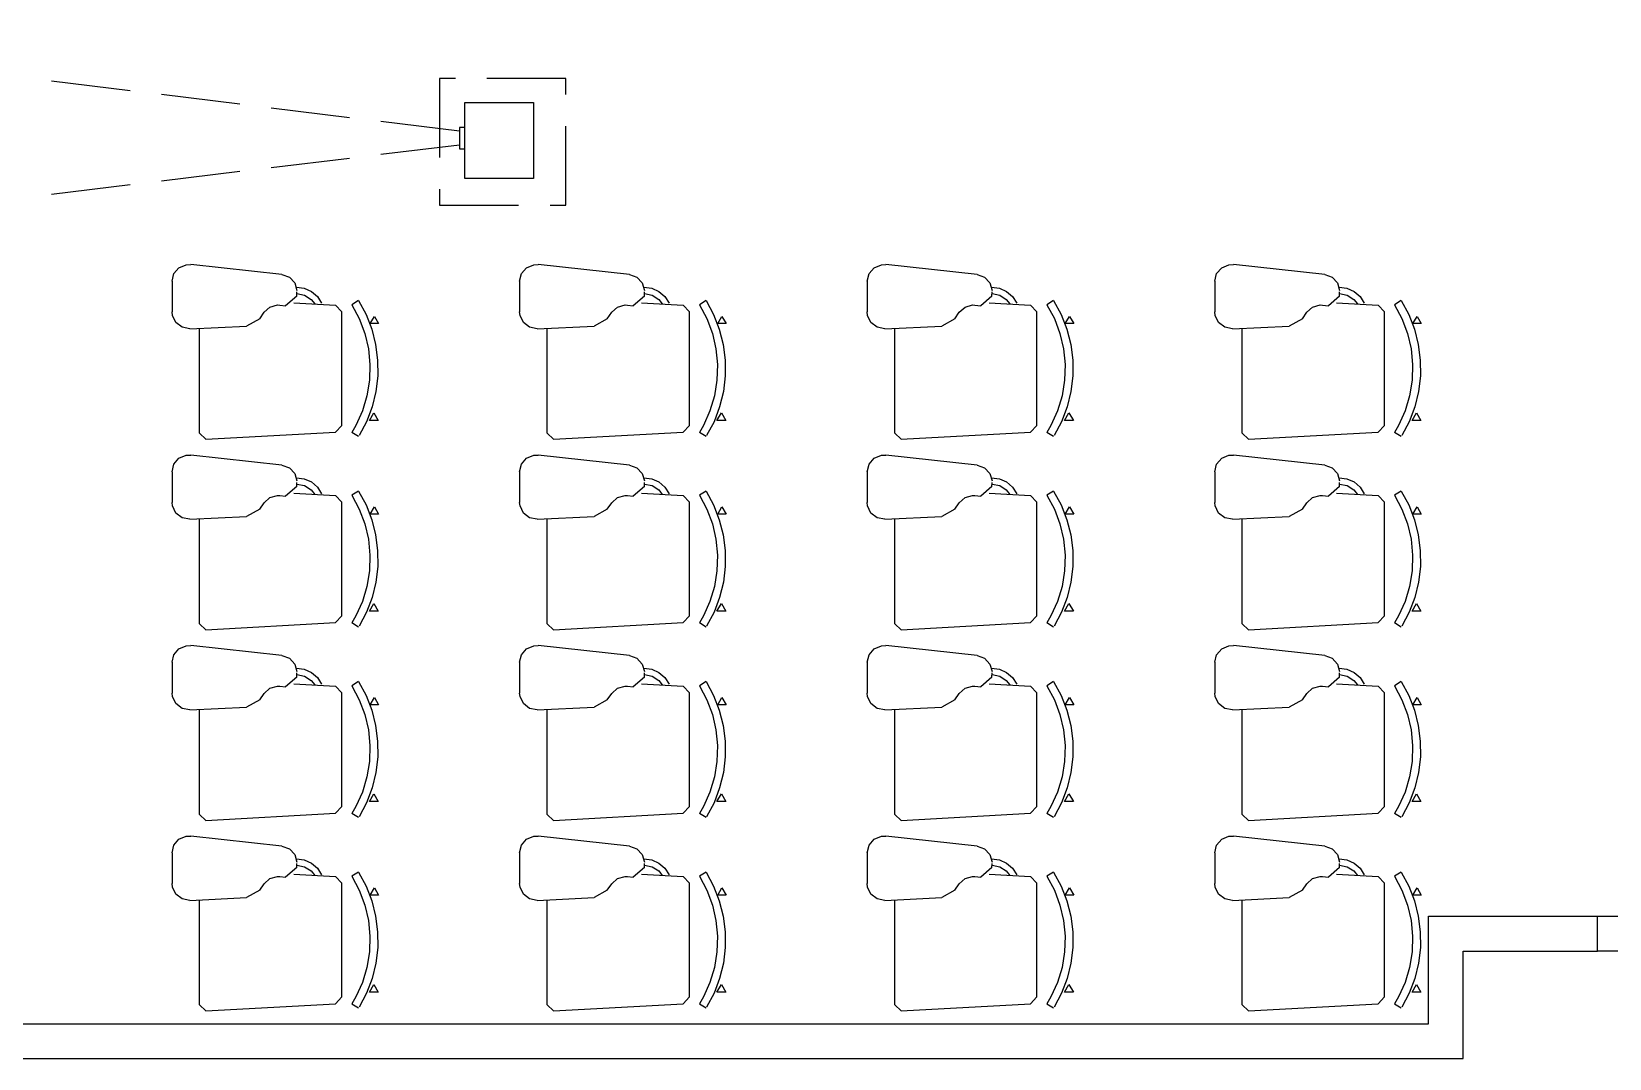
# Model space of a CAD drawing. Extents: x 7 to 80.8, y 22 to 73.9.
# Drawn here: x 58.798 to 63.792, y 46.232 to 49.482 of the extents above; entities that cross this region are included whole.
import ezdxf

# ---------------------------------------------------------------- set-up
doc = ezdxf.new("R2010")
doc.units = 0
doc.header["$MEASUREMENT"] = 0
doc.linetypes.add('DOT', pattern=[0.25, 0.25, 0])
for name, color, linetype in [('Doors', 7, 'CONTINUOUS'), ('Furniture', 7, 'CONTINUOUS'), ('Walls', 7, 'CONTINUOUS')]:
    doc.layers.add(name, color=color, linetype=linetype)

msp = doc.modelspace()

# ---------------------------------------------------------------- linework, layer by layer
at = {"layer": 'Doors', "color": 2}
for p, q in [((63.7544, 46.5719), (63.7544, 46.6819)), ((63.3294, 46.2319), (63.3294, 46.5719))]:
    msp.add_line(p, q, dxfattribs=at)
at = {"layer": 'Doors', "color": 1}
msp.add_lwpolyline([(63.7544, 46.6819), (63.8294, 46.6819), (63.8294, 46.5719), (63.7544, 46.5719)], dxfattribs=at)
at = {"layer": 'Furniture', "color": 4, "linetype": 'DOT'}
for p, q in [((60.152, 49.1668), (47.7391, 50.6882)), ((60.1521, 49.1226), (47.7626, 47.6263))]:
    msp.add_line(p, q, dxfattribs=at)
at = {"layer": 'Furniture', "color": 4}
for p, q in [((59.5907, 48.7127), (59.3019, 48.7445)), ((60.6907, 48.7127), (60.4019, 48.7445)), ((61.7907, 48.7127), (61.5019, 48.7445)), ((62.8907, 48.7127), (62.6019, 48.7445)), ((59.2429, 48.6916), (59.2429, 48.5945)), ((60.3429, 48.6916), (60.3429, 48.5945)), ((61.4429, 48.6916), (61.4429, 48.5945)), ((62.5429, 48.6916), (62.5429, 48.5945)), ((59.6376, 48.6449), (59.6023, 48.6143)), ((59.6376, 48.6449), (59.638, 48.6581)), ((60.7376, 48.6449), (60.7023, 48.6143)), ((60.7376, 48.6449), (60.738, 48.6581)), ((61.8376, 48.6449), (61.8023, 48.6143)), ((61.8376, 48.6449), (61.838, 48.6581)), ((62.9376, 48.6449), (62.9023, 48.6143)), ((62.9376, 48.6449), (62.938, 48.6581)), ((59.5202, 48.5731), (59.5341, 48.5935)), ((59.5839, 48.6163), (59.6023, 48.6143)), ((59.6286, 48.6238), (59.7599, 48.6165)), ((59.7599, 48.6165), (59.7799, 48.5954)), ((59.7799, 48.2354), (59.7799, 48.5954)), ((59.8329, 48.6306), (59.8117, 48.6174)), ((60.6202, 48.5731), (60.6341, 48.5935)), ((60.6839, 48.6163), (60.7023, 48.6143)), ((60.7286, 48.6238), (60.8599, 48.6165)), ((60.8599, 48.6165), (60.8799, 48.5954)), ((60.8799, 48.2354), (60.8799, 48.5954)), ((60.9329, 48.6306), (60.9117, 48.6174)), ((61.7202, 48.5731), (61.7341, 48.5935)), ((61.7839, 48.6163), (61.8023, 48.6143)), ((61.8286, 48.6238), (61.9599, 48.6165)), ((61.9599, 48.6165), (61.9799, 48.5954)), ((61.9799, 48.2354), (61.9799, 48.5954)), ((62.0329, 48.6306), (62.0117, 48.6174)), ((62.8202, 48.5731), (62.8341, 48.5935)), ((62.8839, 48.6163), (62.9023, 48.6143)), ((62.9286, 48.6238), (63.0599, 48.6165)), ((63.0599, 48.6165), (63.0799, 48.5954)), ((63.0799, 48.2354), (63.0799, 48.5954)), ((63.1329, 48.6306), (63.1117, 48.6174)), ((59.2986, 48.5414), (59.4788, 48.5499)), ((59.3299, 48.2104), (59.3299, 48.5428)), ((59.5202, 48.5731), (59.4788, 48.5499)), ((60.3986, 48.5414), (60.5788, 48.5499)), ((60.4299, 48.2104), (60.4299, 48.5428)), ((60.6202, 48.5731), (60.5788, 48.5499)), ((61.4986, 48.5414), (61.6788, 48.5499)), ((61.5299, 48.2104), (61.5299, 48.5428)), ((61.7202, 48.5731), (61.6788, 48.5499)), ((62.5986, 48.5414), (62.7788, 48.5499)), ((62.6299, 48.2104), (62.6299, 48.5428)), ((62.8202, 48.5731), (62.7788, 48.5499)), ((59.3499, 48.1915), (59.3299, 48.2104)), ((59.3499, 48.1915), (59.7599, 48.2143)), ((59.7799, 48.2354), (59.7599, 48.2143)), ((59.8329, 48.2001), (59.8117, 48.2133)), ((60.4499, 48.1915), (60.4299, 48.2104)), ((60.4499, 48.1915), (60.8599, 48.2143)), ((60.8799, 48.2354), (60.8599, 48.2143)), ((60.9329, 48.2001), (60.9117, 48.2133)), ((61.5499, 48.1915), (61.5299, 48.2104)), ((61.5499, 48.1915), (61.9599, 48.2143)), ((61.9799, 48.2354), (61.9599, 48.2143)), ((62.0329, 48.2001), (62.0117, 48.2133)), ((62.6499, 48.1915), (62.6299, 48.2104)), ((62.6499, 48.1915), (63.0599, 48.2143)), ((63.0799, 48.2354), (63.0599, 48.2143)), ((63.1329, 48.2001), (63.1117, 48.2133)), ((59.5907, 48.1097), (59.3019, 48.1415)), ((60.6907, 48.1097), (60.4019, 48.1415)), ((61.7907, 48.1097), (61.5019, 48.1415)), ((62.8907, 48.1097), (62.6019, 48.1415)), ((59.2429, 48.0886), (59.2429, 47.9915)), ((59.6376, 48.0419), (59.6023, 48.0113)), ((59.6376, 48.0419), (59.638, 48.0551)), ((60.3429, 48.0886), (60.3429, 47.9915)), ((60.7376, 48.0419), (60.7023, 48.0113)), ((60.7376, 48.0419), (60.738, 48.0551)), ((61.4429, 48.0886), (61.4429, 47.9915)), ((61.8376, 48.0419), (61.8023, 48.0113)), ((61.8376, 48.0419), (61.838, 48.0551)), ((62.5429, 48.0886), (62.5429, 47.9915)), ((62.9376, 48.0419), (62.9023, 48.0113)), ((62.9376, 48.0419), (62.938, 48.0551)), ((59.5839, 48.0133), (59.6023, 48.0113)), ((59.6286, 48.0208), (59.7599, 48.0135)), ((59.7599, 48.0135), (59.7799, 47.9924)), ((59.7799, 47.6324), (59.7799, 47.9924)), ((59.8329, 48.0276), (59.8117, 48.0144)), ((60.6839, 48.0133), (60.7023, 48.0113)), ((60.7286, 48.0208), (60.8599, 48.0135)), ((60.8599, 48.0135), (60.8799, 47.9924)), ((60.8799, 47.6324), (60.8799, 47.9924)), ((60.9329, 48.0276), (60.9117, 48.0144)), ((61.7839, 48.0133), (61.8023, 48.0113)), ((61.8286, 48.0208), (61.9599, 48.0135)), ((61.9599, 48.0135), (61.9799, 47.9924)), ((61.9799, 47.6324), (61.9799, 47.9924)), ((62.0329, 48.0276), (62.0117, 48.0144)), ((62.8839, 48.0133), (62.9023, 48.0113)), ((62.9286, 48.0208), (63.0599, 48.0135)), ((63.0599, 48.0135), (63.0799, 47.9924)), ((63.0799, 47.6324), (63.0799, 47.9924)), ((63.1329, 48.0276), (63.1117, 48.0144)), ((59.2986, 47.9383), (59.4788, 47.9469)), ((59.5202, 47.9701), (59.4788, 47.9469)), ((59.5202, 47.9701), (59.5341, 47.9904)), ((60.3986, 47.9383), (60.5788, 47.9469)), ((60.6202, 47.9701), (60.5788, 47.9469)), ((60.6202, 47.9701), (60.6341, 47.9904)), ((61.4986, 47.9383), (61.6788, 47.9469)), ((61.7202, 47.9701), (61.6788, 47.9469)), ((61.7202, 47.9701), (61.7341, 47.9904)), ((62.5986, 47.9383), (62.7788, 47.9469)), ((62.8202, 47.9701), (62.7788, 47.9469)), ((62.8202, 47.9701), (62.8341, 47.9904)), ((59.3299, 47.6074), (59.3299, 47.9398)), ((60.4299, 47.6074), (60.4299, 47.9398)), ((61.5299, 47.6074), (61.5299, 47.9398)), ((62.6299, 47.6074), (62.6299, 47.9398)), ((59.3499, 47.5885), (59.3299, 47.6074)), ((59.3499, 47.5885), (59.7599, 47.6113)), ((59.7799, 47.6324), (59.7599, 47.6113)), ((59.8329, 47.5971), (59.8117, 47.6103)), ((60.4499, 47.5885), (60.4299, 47.6074)), ((60.4499, 47.5885), (60.8599, 47.6113)), ((60.8799, 47.6324), (60.8599, 47.6113)), ((60.9329, 47.5971), (60.9117, 47.6103)), ((61.5499, 47.5885), (61.5299, 47.6074)), ((61.5499, 47.5885), (61.9599, 47.6113)), ((61.9799, 47.6324), (61.9599, 47.6113)), ((62.0329, 47.5971), (62.0117, 47.6103)), ((62.6499, 47.5885), (62.6299, 47.6074)), ((62.6499, 47.5885), (63.0599, 47.6113)), ((63.0799, 47.6324), (63.0599, 47.6113)), ((63.1329, 47.5971), (63.1117, 47.6103)), ((59.5907, 47.5067), (59.3019, 47.5385)), ((60.6907, 47.5067), (60.4019, 47.5385)), ((61.7907, 47.5067), (61.5019, 47.5385)), ((62.8907, 47.5067), (62.6019, 47.5385)), ((59.2429, 47.4856), (59.2429, 47.3885)), ((59.6376, 47.4389), (59.638, 47.4521)), ((60.3429, 47.4856), (60.3429, 47.3885)), ((60.7376, 47.4389), (60.738, 47.4521)), ((61.4429, 47.4856), (61.4429, 47.3885)), ((61.8376, 47.4389), (61.838, 47.4521)), ((62.5429, 47.4856), (62.5429, 47.3885)), ((62.9376, 47.4389), (62.938, 47.4521)), ((59.5839, 47.4103), (59.6023, 47.4083)), ((59.6376, 47.4389), (59.6023, 47.4083)), ((59.6286, 47.4178), (59.7599, 47.4105)), ((59.7599, 47.4105), (59.7799, 47.3894)), ((59.8329, 47.4245), (59.8117, 47.4114)), ((60.6839, 47.4103), (60.7023, 47.4083)), ((60.7376, 47.4389), (60.7023, 47.4083)), ((60.7286, 47.4178), (60.8599, 47.4105)), ((60.8599, 47.4105), (60.8799, 47.3894)), ((60.9329, 47.4245), (60.9117, 47.4114)), ((61.7839, 47.4103), (61.8023, 47.4083)), ((61.8376, 47.4389), (61.8023, 47.4083)), ((61.8286, 47.4178), (61.9599, 47.4105)), ((61.9599, 47.4105), (61.9799, 47.3894)), ((62.0329, 47.4245), (62.0117, 47.4114)), ((62.8839, 47.4103), (62.9023, 47.4083)), ((62.9376, 47.4389), (62.9023, 47.4083)), ((62.9286, 47.4178), (63.0599, 47.4105)), ((63.0599, 47.4105), (63.0799, 47.3894)), ((63.1329, 47.4245), (63.1117, 47.4114)), ((59.2986, 47.3353), (59.4788, 47.3439)), ((59.5202, 47.3671), (59.4788, 47.3439)), ((59.5202, 47.3671), (59.5341, 47.3874)), ((59.7799, 47.0294), (59.7799, 47.3894)), ((60.3986, 47.3353), (60.5788, 47.3439)), ((60.6202, 47.3671), (60.5788, 47.3439)), ((60.6202, 47.3671), (60.6341, 47.3874)), ((60.8799, 47.0294), (60.8799, 47.3894)), ((61.4986, 47.3353), (61.6788, 47.3439)), ((61.7202, 47.3671), (61.6788, 47.3439)), ((61.7202, 47.3671), (61.7341, 47.3874)), ((61.9799, 47.0294), (61.9799, 47.3894)), ((62.5986, 47.3353), (62.7788, 47.3439)), ((62.8202, 47.3671), (62.7788, 47.3439)), ((62.8202, 47.3671), (62.8341, 47.3874)), ((63.0799, 47.0294), (63.0799, 47.3894)), ((59.3299, 47.0044), (59.3299, 47.3368)), ((60.4299, 47.0044), (60.4299, 47.3368)), ((61.5299, 47.0044), (61.5299, 47.3368)), ((62.6299, 47.0044), (62.6299, 47.3368)), ((59.3499, 46.9855), (59.3299, 47.0044)), ((59.3499, 46.9855), (59.7599, 47.0083)), ((59.7799, 47.0294), (59.7599, 47.0083)), ((59.8329, 46.9941), (59.8117, 47.0073)), ((60.4499, 46.9855), (60.4299, 47.0044)), ((60.4499, 46.9855), (60.8599, 47.0083)), ((60.8799, 47.0294), (60.8599, 47.0083)), ((60.9329, 46.9941), (60.9117, 47.0073)), ((61.5499, 46.9855), (61.5299, 47.0044)), ((61.5499, 46.9855), (61.9599, 47.0083)), ((61.9799, 47.0294), (61.9599, 47.0083)), ((62.0329, 46.9941), (62.0117, 47.0073)), ((62.6499, 46.9855), (62.6299, 47.0044)), ((62.6499, 46.9855), (63.0599, 47.0083)), ((63.0799, 47.0294), (63.0599, 47.0083)), ((63.1329, 46.9941), (63.1117, 47.0073)), ((59.5907, 46.9037), (59.3019, 46.9355)), ((60.6907, 46.9037), (60.4019, 46.9355)), ((61.7907, 46.9037), (61.5019, 46.9355)), ((62.8907, 46.9037), (62.6019, 46.9355)), ((59.2429, 46.8826), (59.2429, 46.7855)), ((59.6376, 46.8359), (59.638, 46.8491)), ((60.3429, 46.8826), (60.3429, 46.7855)), ((60.7376, 46.8359), (60.738, 46.8491)), ((61.4429, 46.8826), (61.4429, 46.7855)), ((61.8376, 46.8359), (61.838, 46.8491)), ((62.5429, 46.8826), (62.5429, 46.7855)), ((62.9376, 46.8359), (62.938, 46.8491)), ((59.5839, 46.8073), (59.6023, 46.8053)), ((59.6376, 46.8359), (59.6023, 46.8053)), ((59.6286, 46.8148), (59.7599, 46.8075)), ((59.7599, 46.8075), (59.7799, 46.7864)), ((59.8329, 46.8215), (59.8117, 46.8084)), ((60.6839, 46.8073), (60.7023, 46.8053)), ((60.7376, 46.8359), (60.7023, 46.8053)), ((60.7286, 46.8148), (60.8599, 46.8075)), ((60.8599, 46.8075), (60.8799, 46.7864)), ((60.9329, 46.8215), (60.9117, 46.8084)), ((61.7839, 46.8073), (61.8023, 46.8053)), ((61.8376, 46.8359), (61.8023, 46.8053)), ((61.8286, 46.8148), (61.9599, 46.8075)), ((61.9599, 46.8075), (61.9799, 46.7864)), ((62.0329, 46.8215), (62.0117, 46.8084)), ((62.8839, 46.8073), (62.9023, 46.8053)), ((62.9376, 46.8359), (62.9023, 46.8053)), ((62.9286, 46.8148), (63.0599, 46.8075)), ((63.0599, 46.8075), (63.0799, 46.7864)), ((63.1329, 46.8215), (63.1117, 46.8084)), ((59.5202, 46.7641), (59.4788, 46.7409)), ((59.5202, 46.7641), (59.5341, 46.7844)), ((59.7799, 46.4264), (59.7799, 46.7864)), ((60.6202, 46.7641), (60.5788, 46.7409)), ((60.6202, 46.7641), (60.6341, 46.7844)), ((60.8799, 46.4264), (60.8799, 46.7864)), ((61.7202, 46.7641), (61.6788, 46.7409)), ((61.7202, 46.7641), (61.7341, 46.7844)), ((61.9799, 46.4264), (61.9799, 46.7864)), ((62.8202, 46.7641), (62.7788, 46.7409)), ((62.8202, 46.7641), (62.8341, 46.7844)), ((63.0799, 46.4264), (63.0799, 46.7864)), ((59.2986, 46.7323), (59.4788, 46.7409)), ((59.3299, 46.4014), (59.3299, 46.7338)), ((60.3986, 46.7323), (60.5788, 46.7409)), ((60.4299, 46.4014), (60.4299, 46.7338)), ((61.4986, 46.7323), (61.6788, 46.7409)), ((61.5299, 46.4014), (61.5299, 46.7338)), ((62.5986, 46.7323), (62.7788, 46.7409)), ((62.6299, 46.4014), (62.6299, 46.7338)), ((59.3499, 46.3825), (59.3299, 46.4014)), ((59.3499, 46.3825), (59.7599, 46.4052)), ((59.7799, 46.4264), (59.7599, 46.4052)), ((59.8329, 46.3911), (59.8117, 46.4042)), ((60.4499, 46.3825), (60.4299, 46.4014)), ((60.4499, 46.3825), (60.8599, 46.4052)), ((60.8799, 46.4264), (60.8599, 46.4052)), ((60.9329, 46.3911), (60.9117, 46.4042)), ((61.5499, 46.3825), (61.5299, 46.4014)), ((61.5499, 46.3825), (61.9599, 46.4052)), ((61.9799, 46.4264), (61.9599, 46.4052)), ((62.0329, 46.3911), (62.0117, 46.4042)), ((62.6499, 46.3825), (62.6299, 46.4014)), ((62.6499, 46.3825), (63.0599, 46.4052)), ((63.0799, 46.4264), (63.0599, 46.4052)), ((63.1329, 46.3911), (63.1117, 46.4042))]:
    msp.add_line(p, q, dxfattribs=at)
at = {"layer": 'Furniture', "color": 4, "linetype": 'DOT'}
for points in [[(60.4894, 48.9329), (60.4894, 49.3329), (60.0894, 49.3329), (60.0894, 48.9329), (60.4894, 48.9329)], [(60.169, 49.0167), (60.169, 49.2569), (60.3865, 49.2569), (60.3865, 49.0167), (60.169, 49.0167)]]:
    msp.add_lwpolyline(points, close=True, dxfattribs=at)
msp.add_lwpolyline([(60.169, 49.1779), (60.1523, 49.1779), (60.1523, 49.1109), (60.169, 49.1109)], dxfattribs=at)
at = {"layer": 'Furniture', "color": 4}
for points in [[(59.2429, 48.6916), (59.2487, 48.7157), (59.2647, 48.7346), (59.2876, 48.7441), (59.3019, 48.7445)], [(60.3429, 48.6916), (60.3486, 48.7157), (60.3647, 48.7346), (60.3876, 48.7441), (60.4019, 48.7445)], [(61.4429, 48.6916), (61.4487, 48.7157), (61.4647, 48.7346), (61.4876, 48.7441), (61.5019, 48.7445)], [(62.5429, 48.6916), (62.5486, 48.7157), (62.5647, 48.7346), (62.5876, 48.7441), (62.6019, 48.7445)], [(59.5907, 48.7127), (59.614, 48.7043), (59.631, 48.6863), (59.638, 48.6625)], [(60.6907, 48.7127), (60.714, 48.7043), (60.731, 48.6863), (60.738, 48.6625)], [(61.7907, 48.7127), (61.814, 48.7043), (61.831, 48.6863), (61.838, 48.6625)], [(62.8907, 48.7127), (62.914, 48.7043), (62.931, 48.6863), (62.938, 48.6625)], [(59.6364, 48.673), (59.6611, 48.6697), (59.6838, 48.6594), (59.7026, 48.6431), (59.716, 48.6221)], [(59.6379, 48.6527), (59.6622, 48.6478), (59.6831, 48.6343), (59.6942, 48.6201)], [(60.7364, 48.673), (60.7611, 48.6697), (60.7838, 48.6594), (60.8026, 48.6431), (60.816, 48.6221)], [(60.7379, 48.6527), (60.7622, 48.6478), (60.7831, 48.6343), (60.7942, 48.6201)], [(61.8364, 48.673), (61.8611, 48.6697), (61.8838, 48.6594), (61.9026, 48.6431), (61.916, 48.6221)], [(61.8379, 48.6527), (61.8622, 48.6478), (61.8831, 48.6343), (61.8942, 48.6201)], [(62.9364, 48.673), (62.9611, 48.6697), (62.9838, 48.6594), (63.0026, 48.6431), (63.016, 48.6221)], [(62.9379, 48.6527), (62.9622, 48.6478), (62.9831, 48.6343), (62.9942, 48.6201)], [(59.2986, 48.5414), (59.2743, 48.546), (59.2547, 48.5611), (59.244, 48.5835), (59.2429, 48.5945)], [(59.5341, 48.5935), (59.5525, 48.6101), (59.5764, 48.6166), (59.5839, 48.6163)], [(59.8117, 48.6174), (59.8352, 48.5733), (59.8528, 48.5265), (59.8641, 48.4779), (59.869, 48.4282), (59.8674, 48.3782), (59.8594, 48.3289), (59.845, 48.2811), (59.8245, 48.2355), (59.8117, 48.2133)], [(59.8329, 48.6306), (59.8566, 48.5866), (59.8747, 48.54), (59.8871, 48.4916), (59.8934, 48.442), (59.8936, 48.392), (59.8877, 48.3424), (59.8758, 48.2939), (59.858, 48.2472), (59.8347, 48.203)], [(60.3986, 48.5414), (60.3743, 48.546), (60.3547, 48.5611), (60.344, 48.5835), (60.3429, 48.5945)], [(60.6341, 48.5935), (60.6525, 48.6101), (60.6764, 48.6166), (60.6839, 48.6163)], [(60.9117, 48.6174), (60.9352, 48.5733), (60.9528, 48.5265), (60.9641, 48.4779), (60.969, 48.4282), (60.9674, 48.3782), (60.9594, 48.3289), (60.945, 48.2811), (60.9245, 48.2355), (60.9117, 48.2133)], [(60.9329, 48.6306), (60.9566, 48.5866), (60.9747, 48.54), (60.9871, 48.4916), (60.9934, 48.442), (60.9936, 48.392), (60.9877, 48.3424), (60.9758, 48.2939), (60.958, 48.2472), (60.9347, 48.203)], [(61.4986, 48.5414), (61.4743, 48.546), (61.4547, 48.5611), (61.444, 48.5835), (61.4429, 48.5945)], [(61.7341, 48.5935), (61.7525, 48.6101), (61.7764, 48.6166), (61.7839, 48.6163)], [(62.0117, 48.6174), (62.0352, 48.5733), (62.0528, 48.5265), (62.0641, 48.4779), (62.069, 48.4282), (62.0674, 48.3782), (62.0594, 48.3289), (62.045, 48.2811), (62.0245, 48.2355), (62.0117, 48.2133)], [(62.0329, 48.6306), (62.0566, 48.5866), (62.0747, 48.54), (62.0871, 48.4916), (62.0934, 48.442), (62.0936, 48.392), (62.0877, 48.3424), (62.0758, 48.2939), (62.058, 48.2472), (62.0347, 48.203)], [(62.5986, 48.5414), (62.5743, 48.546), (62.5547, 48.5611), (62.544, 48.5835), (62.5429, 48.5945)], [(62.8341, 48.5935), (62.8525, 48.6101), (62.8764, 48.6166), (62.8839, 48.6163)], [(63.1117, 48.6174), (63.1352, 48.5733), (63.1528, 48.5265), (63.1641, 48.4779), (63.169, 48.4282), (63.1674, 48.3782), (63.1594, 48.3289), (63.145, 48.2811), (63.1245, 48.2355), (63.1117, 48.2133)], [(63.1329, 48.6306), (63.1566, 48.5866), (63.1747, 48.54), (63.1871, 48.4916), (63.1934, 48.442), (63.1936, 48.392), (63.1877, 48.3424), (63.1758, 48.2939), (63.158, 48.2472), (63.1347, 48.203)], [(59.2429, 48.0886), (59.2487, 48.1127), (59.2647, 48.1316), (59.2876, 48.1411), (59.3019, 48.1415)], [(60.3429, 48.0886), (60.3486, 48.1127), (60.3647, 48.1316), (60.3876, 48.1411), (60.4019, 48.1415)], [(61.4429, 48.0886), (61.4487, 48.1127), (61.4647, 48.1316), (61.4876, 48.1411), (61.5019, 48.1415)], [(62.5429, 48.0886), (62.5486, 48.1127), (62.5647, 48.1316), (62.5876, 48.1411), (62.6019, 48.1415)], [(59.5907, 48.1097), (59.614, 48.1013), (59.631, 48.0833), (59.638, 48.0595)], [(60.6907, 48.1097), (60.714, 48.1013), (60.731, 48.0833), (60.738, 48.0595)], [(61.7907, 48.1097), (61.814, 48.1013), (61.831, 48.0833), (61.838, 48.0595)], [(62.8907, 48.1097), (62.914, 48.1013), (62.931, 48.0833), (62.938, 48.0595)], [(59.6364, 48.07), (59.6611, 48.0667), (59.6838, 48.0564), (59.7026, 48.0401), (59.716, 48.0191)], [(59.6379, 48.0497), (59.6622, 48.0448), (59.6831, 48.0313), (59.6942, 48.0171)], [(60.7364, 48.07), (60.7611, 48.0667), (60.7838, 48.0564), (60.8026, 48.0401), (60.816, 48.0191)], [(60.7379, 48.0497), (60.7622, 48.0448), (60.7831, 48.0313), (60.7942, 48.0171)], [(61.8364, 48.07), (61.8611, 48.0667), (61.8838, 48.0564), (61.9026, 48.0401), (61.916, 48.0191)], [(61.8378, 48.0497), (61.8622, 48.0448), (61.8831, 48.0313), (61.8942, 48.0171)], [(62.9364, 48.07), (62.9611, 48.0667), (62.9838, 48.0564), (63.0026, 48.0401), (63.016, 48.0191)], [(62.9379, 48.0497), (62.9622, 48.0448), (62.9831, 48.0313), (62.9942, 48.0171)], [(59.2986, 47.9383), (59.2743, 47.943), (59.2547, 47.9581), (59.244, 47.9805), (59.2429, 47.9915)], [(59.5341, 47.9904), (59.5525, 48.0071), (59.5764, 48.0136), (59.5839, 48.0133)], [(59.8117, 48.0144), (59.8352, 47.9703), (59.8528, 47.9235), (59.8641, 47.8749), (59.869, 47.8251), (59.8674, 47.7752), (59.8594, 47.7259), (59.845, 47.6781), (59.8245, 47.6325), (59.8117, 47.6103)], [(59.8329, 48.0276), (59.8566, 47.9836), (59.8747, 47.937), (59.8871, 47.8886), (59.8934, 47.839), (59.8936, 47.789), (59.8877, 47.7394), (59.8758, 47.6909), (59.858, 47.6442), (59.8347, 47.6)], [(60.3986, 47.9383), (60.3743, 47.943), (60.3547, 47.9581), (60.344, 47.9805), (60.3429, 47.9915)], [(60.6341, 47.9904), (60.6525, 48.0071), (60.6764, 48.0136), (60.6839, 48.0133)], [(60.9117, 48.0144), (60.9352, 47.9703), (60.9528, 47.9235), (60.9641, 47.8749), (60.969, 47.8251), (60.9674, 47.7752), (60.9594, 47.7259), (60.945, 47.6781), (60.9245, 47.6325), (60.9117, 47.6103)], [(60.9329, 48.0276), (60.9566, 47.9836), (60.9747, 47.937), (60.9871, 47.8886), (60.9934, 47.839), (60.9936, 47.789), (60.9877, 47.7394), (60.9758, 47.6909), (60.958, 47.6442), (60.9347, 47.6)], [(61.4986, 47.9383), (61.4743, 47.943), (61.4547, 47.9581), (61.444, 47.9805), (61.4429, 47.9915)], [(61.7341, 47.9904), (61.7525, 48.0071), (61.7764, 48.0136), (61.7839, 48.0133)], [(62.0117, 48.0144), (62.0352, 47.9703), (62.0528, 47.9235), (62.0641, 47.8749), (62.069, 47.8251), (62.0674, 47.7752), (62.0594, 47.7259), (62.045, 47.6781), (62.0245, 47.6325), (62.0117, 47.6103)], [(62.0329, 48.0276), (62.0566, 47.9836), (62.0747, 47.937), (62.0871, 47.8886), (62.0934, 47.839), (62.0936, 47.789), (62.0877, 47.7394), (62.0758, 47.6909), (62.058, 47.6442), (62.0347, 47.6)], [(62.5986, 47.9383), (62.5743, 47.943), (62.5547, 47.9581), (62.544, 47.9805), (62.5429, 47.9915)], [(62.8341, 47.9904), (62.8525, 48.0071), (62.8764, 48.0136), (62.8839, 48.0133)], [(63.1117, 48.0144), (63.1352, 47.9703), (63.1528, 47.9235), (63.1641, 47.8749), (63.169, 47.8251), (63.1674, 47.7752), (63.1594, 47.7259), (63.145, 47.678), (63.1245, 47.6325), (63.1117, 47.6103)], [(63.1329, 48.0275), (63.1566, 47.9836), (63.1747, 47.937), (63.1871, 47.8886), (63.1934, 47.839), (63.1936, 47.789), (63.1877, 47.7394), (63.1758, 47.6909), (63.158, 47.6442), (63.1347, 47.6)], [(59.2429, 47.4856), (59.2487, 47.5097), (59.2647, 47.5286), (59.2876, 47.5381), (59.3019, 47.5385)], [(59.5907, 47.5067), (59.614, 47.4983), (59.631, 47.4803), (59.638, 47.4565)], [(60.3429, 47.4856), (60.3486, 47.5097), (60.3647, 47.5286), (60.3876, 47.5381), (60.4019, 47.5385)], [(60.6907, 47.5067), (60.714, 47.4983), (60.731, 47.4803), (60.738, 47.4565)], [(61.4429, 47.4856), (61.4487, 47.5097), (61.4647, 47.5286), (61.4876, 47.5381), (61.5019, 47.5385)], [(61.7907, 47.5067), (61.814, 47.4983), (61.831, 47.4803), (61.838, 47.4565)], [(62.5429, 47.4856), (62.5486, 47.5097), (62.5647, 47.5286), (62.5876, 47.5381), (62.6019, 47.5385)], [(62.8907, 47.5067), (62.914, 47.4983), (62.931, 47.4803), (62.938, 47.4565)], [(59.6364, 47.467), (59.6611, 47.4637), (59.6838, 47.4534), (59.7026, 47.4371), (59.716, 47.4161)], [(59.6379, 47.4467), (59.6622, 47.4418), (59.6831, 47.4283), (59.6942, 47.4141)], [(60.7364, 47.467), (60.7611, 47.4637), (60.7838, 47.4534), (60.8026, 47.4371), (60.816, 47.4161)], [(60.7379, 47.4467), (60.7622, 47.4418), (60.7831, 47.4283), (60.7942, 47.4141)], [(61.8364, 47.467), (61.8611, 47.4636), (61.8838, 47.4534), (61.9026, 47.4371), (61.916, 47.4161)], [(61.8378, 47.4467), (61.8622, 47.4418), (61.8831, 47.4283), (61.8942, 47.4141)], [(62.9364, 47.467), (62.9611, 47.4636), (62.9838, 47.4534), (63.0026, 47.4371), (63.016, 47.4161)], [(62.9379, 47.4467), (62.9622, 47.4418), (62.9831, 47.4283), (62.9942, 47.4141)], [(59.5341, 47.3874), (59.5525, 47.4041), (59.5764, 47.4106), (59.5839, 47.4103)], [(59.8117, 47.4114), (59.8352, 47.3673), (59.8528, 47.3205), (59.8641, 47.2719), (59.869, 47.2221), (59.8674, 47.1722), (59.8594, 47.1229), (59.845, 47.075), (59.8245, 47.0295), (59.8117, 47.0073)], [(59.8329, 47.4245), (59.8566, 47.3806), (59.8747, 47.334), (59.8871, 47.2856), (59.8934, 47.236), (59.8936, 47.186), (59.8877, 47.1364), (59.8758, 47.0879), (59.858, 47.0412), (59.8347, 46.997)], [(60.6341, 47.3874), (60.6525, 47.4041), (60.6764, 47.4106), (60.6839, 47.4103)], [(60.9117, 47.4114), (60.9352, 47.3673), (60.9528, 47.3205), (60.9641, 47.2719), (60.969, 47.2221), (60.9674, 47.1722), (60.9594, 47.1229), (60.945, 47.075), (60.9245, 47.0295), (60.9117, 47.0073)], [(60.9329, 47.4245), (60.9566, 47.3806), (60.9747, 47.334), (60.9871, 47.2856), (60.9934, 47.236), (60.9936, 47.186), (60.9877, 47.1364), (60.9758, 47.0879), (60.958, 47.0412), (60.9347, 46.997)], [(61.7341, 47.3874), (61.7525, 47.4041), (61.7764, 47.4106), (61.7839, 47.4103)], [(62.0117, 47.4114), (62.0352, 47.3673), (62.0528, 47.3205), (62.0641, 47.2719), (62.069, 47.2221), (62.0674, 47.1722), (62.0594, 47.1229), (62.045, 47.075), (62.0245, 47.0295), (62.0117, 47.0073)], [(62.0329, 47.4245), (62.0566, 47.3805), (62.0747, 47.334), (62.0871, 47.2856), (62.0934, 47.236), (62.0936, 47.186), (62.0877, 47.1364), (62.0758, 47.0879), (62.058, 47.0412), (62.0347, 46.997)], [(62.8341, 47.3874), (62.8525, 47.4041), (62.8764, 47.4106), (62.8839, 47.4103)], [(63.1117, 47.4114), (63.1352, 47.3673), (63.1528, 47.3205), (63.1641, 47.2719), (63.169, 47.2221), (63.1674, 47.1722), (63.1594, 47.1229), (63.145, 47.075), (63.1245, 47.0295), (63.1117, 47.0073)], [(63.1329, 47.4245), (63.1566, 47.3805), (63.1747, 47.334), (63.1871, 47.2856), (63.1934, 47.236), (63.1936, 47.186), (63.1877, 47.1364), (63.1758, 47.0879), (63.158, 47.0412), (63.1347, 46.997)], [(59.2986, 47.3353), (59.2743, 47.3399), (59.2547, 47.3551), (59.244, 47.3775), (59.2429, 47.3885)], [(60.3986, 47.3353), (60.3743, 47.3399), (60.3547, 47.3551), (60.344, 47.3775), (60.3429, 47.3885)], [(61.4986, 47.3353), (61.4743, 47.3399), (61.4547, 47.3551), (61.444, 47.3775), (61.4429, 47.3885)], [(62.5986, 47.3353), (62.5743, 47.3399), (62.5547, 47.3551), (62.544, 47.3775), (62.5429, 47.3885)], [(59.2429, 46.8826), (59.2487, 46.9067), (59.2647, 46.9256), (59.2876, 46.9351), (59.3019, 46.9355)], [(59.5907, 46.9037), (59.614, 46.8953), (59.631, 46.8773), (59.638, 46.8535)], [(60.3429, 46.8826), (60.3486, 46.9067), (60.3647, 46.9256), (60.3876, 46.9351), (60.4019, 46.9355)], [(60.6907, 46.9037), (60.714, 46.8953), (60.731, 46.8773), (60.738, 46.8535)], [(61.4429, 46.8826), (61.4486, 46.9067), (61.4647, 46.9256), (61.4876, 46.9351), (61.5019, 46.9355)], [(61.7907, 46.9037), (61.814, 46.8953), (61.831, 46.8773), (61.838, 46.8535)], [(62.5429, 46.8826), (62.5486, 46.9067), (62.5647, 46.9256), (62.5876, 46.9351), (62.6019, 46.9355)], [(62.8907, 46.9037), (62.914, 46.8953), (62.931, 46.8773), (62.938, 46.8535)], [(59.6364, 46.864), (59.6611, 46.8606), (59.6838, 46.8504), (59.7026, 46.8341), (59.716, 46.8131)], [(59.6378, 46.8436), (59.6622, 46.8388), (59.6831, 46.8253), (59.6942, 46.8111)], [(60.7364, 46.864), (60.7611, 46.8606), (60.7838, 46.8504), (60.8026, 46.8341), (60.816, 46.8131)], [(60.7379, 46.8436), (60.7622, 46.8388), (60.7831, 46.8253), (60.7942, 46.8111)], [(61.8364, 46.864), (61.8611, 46.8606), (61.8838, 46.8504), (61.9026, 46.8341), (61.916, 46.8131)], [(61.8378, 46.8436), (61.8622, 46.8388), (61.8831, 46.8253), (61.8942, 46.8111)], [(62.9364, 46.864), (62.9611, 46.8606), (62.9838, 46.8504), (63.0026, 46.8341), (63.016, 46.8131)], [(62.9379, 46.8436), (62.9622, 46.8388), (62.9831, 46.8253), (62.9942, 46.8111)], [(59.5341, 46.7844), (59.5525, 46.8011), (59.5764, 46.8076), (59.5839, 46.8073)], [(59.8117, 46.8084), (59.8352, 46.7643), (59.8528, 46.7175), (59.8641, 46.6689), (59.869, 46.6191), (59.8674, 46.5692), (59.8594, 46.5199), (59.845, 46.472), (59.8245, 46.4265), (59.8117, 46.4043)], [(59.8329, 46.8215), (59.8566, 46.7775), (59.8747, 46.731), (59.8871, 46.6826), (59.8934, 46.633), (59.8936, 46.583), (59.8877, 46.5334), (59.8758, 46.4849), (59.858, 46.4382), (59.8347, 46.394)], [(60.6341, 46.7844), (60.6525, 46.8011), (60.6764, 46.8076), (60.6839, 46.8073)], [(60.9117, 46.8084), (60.9352, 46.7643), (60.9528, 46.7175), (60.9641, 46.6689), (60.969, 46.6191), (60.9674, 46.5692), (60.9594, 46.5199), (60.945, 46.472), (60.9245, 46.4265), (60.9117, 46.4043)], [(60.9329, 46.8215), (60.9566, 46.7775), (60.9747, 46.731), (60.9871, 46.6826), (60.9934, 46.633), (60.9936, 46.583), (60.9877, 46.5334), (60.9758, 46.4849), (60.958, 46.4382), (60.9347, 46.394)], [(61.7341, 46.7844), (61.7525, 46.8011), (61.7764, 46.8076), (61.7839, 46.8073)], [(62.0117, 46.8084), (62.0352, 46.7643), (62.0528, 46.7175), (62.0641, 46.6689), (62.069, 46.6191), (62.0674, 46.5692), (62.0594, 46.5199), (62.045, 46.472), (62.0245, 46.4265), (62.0117, 46.4043)], [(62.0329, 46.8215), (62.0566, 46.7775), (62.0747, 46.731), (62.0871, 46.6826), (62.0934, 46.633), (62.0936, 46.583), (62.0877, 46.5334), (62.0758, 46.4849), (62.058, 46.4382), (62.0347, 46.394)], [(62.8341, 46.7844), (62.8525, 46.8011), (62.8764, 46.8076), (62.8839, 46.8073)], [(63.1117, 46.8084), (63.1352, 46.7643), (63.1528, 46.7175), (63.1641, 46.6688), (63.169, 46.6191), (63.1674, 46.5692), (63.1594, 46.5199), (63.145, 46.472), (63.1245, 46.4265), (63.1117, 46.4043)], [(63.1329, 46.8215), (63.1566, 46.7775), (63.1747, 46.731), (63.1871, 46.6826), (63.1934, 46.633), (63.1936, 46.583), (63.1877, 46.5334), (63.1758, 46.4849), (63.158, 46.4382), (63.1347, 46.394)], [(59.2986, 46.7323), (59.2743, 46.7369), (59.2547, 46.7521), (59.244, 46.7744), (59.2429, 46.7855)], [(60.3986, 46.7323), (60.3743, 46.7369), (60.3547, 46.7521), (60.344, 46.7744), (60.3429, 46.7855)], [(61.4986, 46.7323), (61.4743, 46.7369), (61.4547, 46.7521), (61.444, 46.7744), (61.4429, 46.7855)], [(62.5986, 46.7323), (62.5743, 46.7369), (62.5547, 46.7521), (62.544, 46.7744), (62.5429, 46.7855)]]:
    msp.add_lwpolyline(points, dxfattribs=at)
for points in [[(59.8831, 48.5806), (59.8964, 48.5575), (59.8698, 48.5575), (59.8831, 48.5806)], [(60.9831, 48.5806), (60.9964, 48.5575), (60.9698, 48.5575), (60.9831, 48.5806)], [(62.0831, 48.5806), (62.0964, 48.5575), (62.0698, 48.5575), (62.0831, 48.5806)], [(63.1831, 48.5806), (63.1964, 48.5575), (63.1698, 48.5575), (63.1831, 48.5806)], [(59.8813, 48.2752), (59.8954, 48.2507), (59.8672, 48.2507), (59.8813, 48.2752)], [(60.9813, 48.2752), (60.9954, 48.2507), (60.9672, 48.2507), (60.9813, 48.2752)], [(62.0813, 48.2752), (62.0954, 48.2507), (62.0672, 48.2507), (62.0813, 48.2752)], [(63.1813, 48.2752), (63.1954, 48.2507), (63.1672, 48.2507), (63.1813, 48.2752)], [(59.8831, 47.9776), (59.8964, 47.9545), (59.8698, 47.9545), (59.8831, 47.9776)], [(60.9831, 47.9776), (60.9964, 47.9545), (60.9698, 47.9545), (60.9831, 47.9776)], [(62.0831, 47.9776), (62.0964, 47.9545), (62.0698, 47.9545), (62.0831, 47.9776)], [(63.1831, 47.9776), (63.1964, 47.9545), (63.1698, 47.9545), (63.1831, 47.9776)], [(59.8813, 47.6722), (59.8954, 47.6477), (59.8672, 47.6477), (59.8813, 47.6722)], [(60.9813, 47.6722), (60.9954, 47.6477), (60.9672, 47.6477), (60.9813, 47.6722)], [(62.0813, 47.6722), (62.0954, 47.6477), (62.0672, 47.6477), (62.0813, 47.6722)], [(63.1813, 47.6722), (63.1954, 47.6477), (63.1672, 47.6477), (63.1813, 47.6722)], [(59.8831, 47.3746), (59.8964, 47.3515), (59.8698, 47.3515), (59.8831, 47.3746)], [(60.9831, 47.3746), (60.9964, 47.3515), (60.9698, 47.3515), (60.9831, 47.3746)], [(62.0831, 47.3746), (62.0964, 47.3515), (62.0698, 47.3515), (62.0831, 47.3746)], [(63.1831, 47.3746), (63.1964, 47.3515), (63.1698, 47.3515), (63.1831, 47.3746)], [(59.8813, 47.0692), (59.8954, 47.0447), (59.8672, 47.0447), (59.8813, 47.0692)], [(60.9813, 47.0692), (60.9954, 47.0447), (60.9672, 47.0447), (60.9813, 47.0692)], [(62.0813, 47.0692), (62.0954, 47.0447), (62.0672, 47.0447), (62.0813, 47.0692)], [(63.1813, 47.0692), (63.1954, 47.0447), (63.1672, 47.0447), (63.1813, 47.0692)], [(59.8831, 46.7716), (59.8964, 46.7485), (59.8698, 46.7485), (59.8831, 46.7716)], [(60.9831, 46.7716), (60.9964, 46.7485), (60.9698, 46.7485), (60.9831, 46.7716)], [(62.0831, 46.7716), (62.0964, 46.7485), (62.0698, 46.7485), (62.0831, 46.7716)], [(63.1831, 46.7716), (63.1964, 46.7485), (63.1698, 46.7485), (63.1831, 46.7716)], [(59.8813, 46.4662), (59.8954, 46.4417), (59.8672, 46.4417), (59.8813, 46.4662)], [(60.9813, 46.4662), (60.9954, 46.4417), (60.9672, 46.4417), (60.9813, 46.4662)], [(62.0813, 46.4662), (62.0954, 46.4417), (62.0672, 46.4417), (62.0813, 46.4662)], [(63.1813, 46.4662), (63.1954, 46.4417), (63.1672, 46.4417), (63.1813, 46.4662)]]:
    msp.add_lwpolyline(points, close=True, dxfattribs=at)
at = {"layer": 'Walls', "color": 2}
for p, q in [((63.2194, 46.6819), (63.7544, 46.6819)), ((63.2194, 46.3419), (63.2194, 46.6819)), ((63.3294, 46.5719), (63.7544, 46.5719)), ((52.3994, 46.3419), (63.2194, 46.3419)), ((47.2344, 46.2319), (63.3294, 46.2319))]:
    msp.add_line(p, q, dxfattribs=at)

doc.saveas('drawing.dxf')
